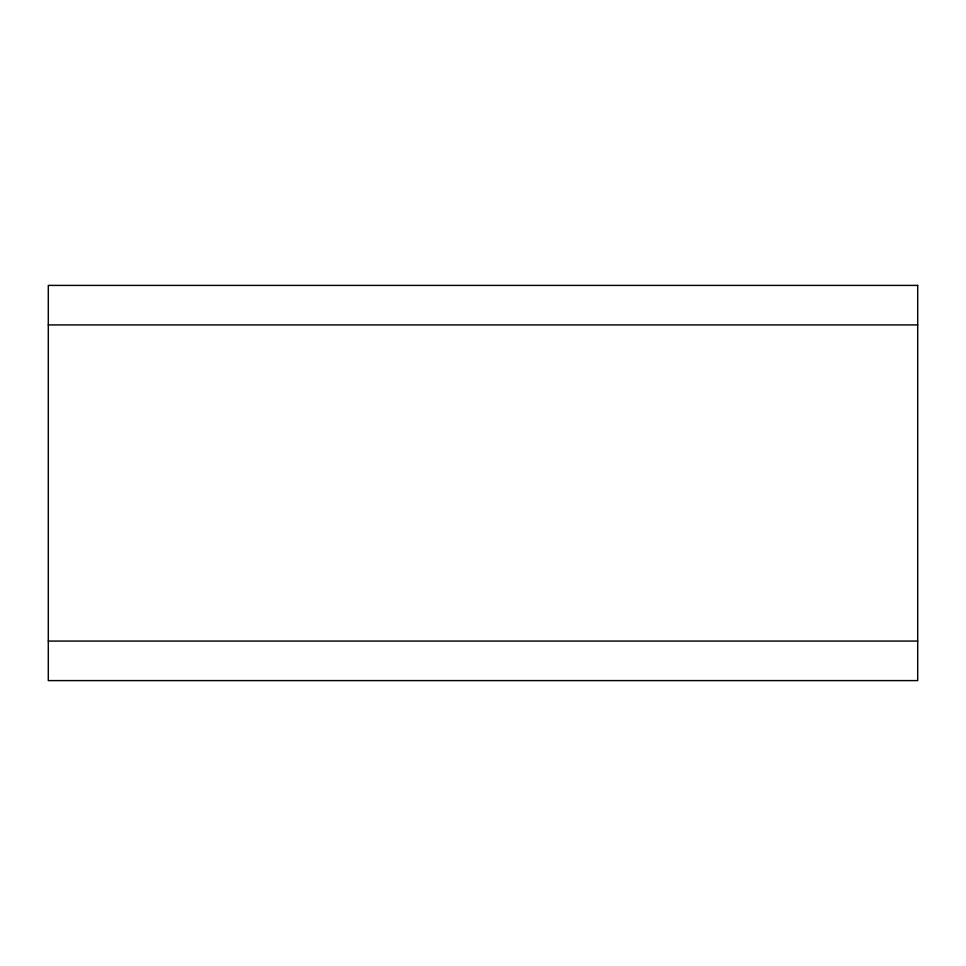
<?xml version="1.0" encoding="UTF-8"?>
<svg xmlns="http://www.w3.org/2000/svg" width="966" height="966" viewBox="0 0 966 966"><rect width="100%" height="100%" fill="white"/><g stroke="black" fill="none" stroke-linecap="round" stroke-linejoin="round"><path stroke-width="1.45" d="M48.3 324.926L917.7 324.926M48.3 641.074L917.7 641.074M917.7 285.405L48.3 285.405L48.3 680.595L917.7 680.595L917.7 285.405"/></g></svg>
